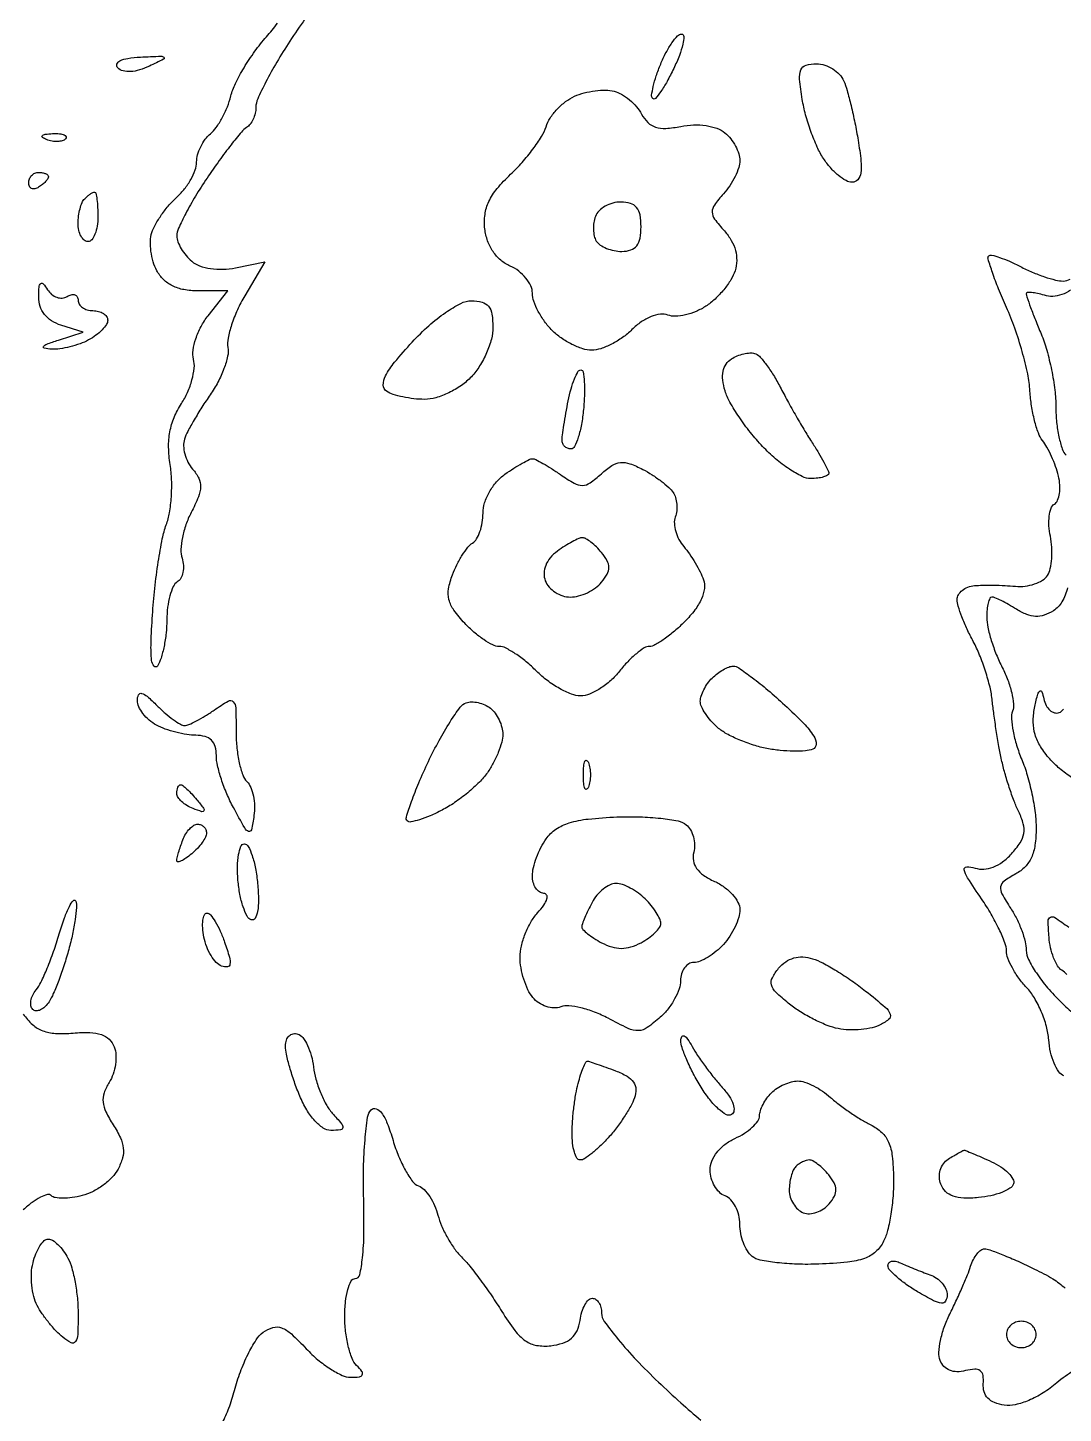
# Model space of a CAD drawing. Extents: x 0 to 102, y 0 to 135.
# Drawn here: x 82.22 to 91.09, y 95.71 to 107.58 of the extents above; entities that cross this region are included whole.
import ezdxf

# ---------------------------------------------------------------- set-up
doc = ezdxf.new("R2010")
doc.units = 0
doc.header["$MEASUREMENT"] = 0

msp = doc.modelspace()

# ---------------------------------------------------------------- linework, layer by layer
for points in [[(84.597403, 107.656907, 0.007702), (84.467264, 107.465189, 0.011842), (84.356115, 107.286826, 0.014945), (84.262265, 107.11654, 0.013046), (84.192389, 106.971043, 0.105802), (84.177, 106.899132, -0.057961), (84.171058, 106.848049, -0.0503), (84.153471, 106.797053, -0.052937), (84.127576, 106.753697, -0.093535), (84.096902, 106.725682, 0.080409), (84.052747, 106.687418, 0.008011), (83.964456, 106.578293, 0.009917), (83.863274, 106.443635, 0.007722), (83.758502, 106.293448, 0.012518), (83.659595, 106.138677, 0.015671), (83.576076, 105.990157, 0.013905), (83.51413, 105.862934, 0.10673), (83.5002, 105.798418, 0.089157), (83.5093, 105.747792, 0.043179), (83.537539, 105.688118, 0.040987), (83.578675, 105.629289, 0.046513), (83.62731, 105.580626, 0.087965), (83.695438, 105.541867, 0.048716), (83.788557, 105.518643, 0.044603), (83.894949, 105.512475, 0.041564), (84.00336, 105.524922), (84.252301, 105.57471), (84.081755, 105.285656, 0.026885), (84.018394, 105.163741, 0.027405), (83.968933, 105.036495, 0.028472), (83.938513, 104.921685, 0.092739), (83.937171, 104.843352, -0.097789), (83.935103, 104.76715, -0.033612), (83.903483, 104.660917, -0.031891), (83.851891, 104.545469, -0.031876), (83.78603, 104.437501, 0.010763), (83.715051, 104.331482, 0.010555), (83.648223, 104.221825, 0.010491), (83.593696, 104.123241, 0.038834), (83.565602, 104.058, 0.093807), (83.557295, 103.999861, 0.054827), (83.568173, 103.9301, 0.052186), (83.59522, 103.860057, 0.06038), (83.635191, 103.800797, -0.062366), (83.687797, 103.722133, -0.125373), (83.703655, 103.649664, -0.089606), (83.684825, 103.5625, -0.021776), (83.622519, 103.428429, 0.036274), (83.577956, 103.324785, 0.034085), (83.547741, 103.213625, 0.035931), (83.534841, 103.111322, 0.090478), (83.544308, 103.037102, -0.06038), (83.555857, 102.975973, -0.06589), (83.551904, 102.915702, -0.074573), (83.533764, 102.865374, -0.131349), (83.503641, 102.833427, 0.149366), (83.469583, 102.794649, 0.038867), (83.441082, 102.715698, 0.03597), (83.421277, 102.616389, 0.030043), (83.414305, 102.509057, -0.025679), (83.407979, 102.396508, -0.023385), (83.390109, 102.281583, -0.024086), (83.364358, 102.180383, -0.066725), (83.333758, 102.113765, -0.512178), (83.304558, 102.112003, -0.147636), (83.283877, 102.162141, -0.032884), (83.279177, 102.30748, -0.007949), (83.291043, 102.547911, -0.010779), (83.311051, 102.777917, -0.010847), (83.340922, 103.006365, -0.010712), (83.375514, 103.204161, -0.042216), (83.409536, 103.322951, 0.050197), (83.437544, 103.426973, 0.024613), (83.453097, 103.563434, 0.024136), (83.455413, 103.708113, 0.032166), (83.442742, 103.838917, -0.036073), (83.429535, 103.987328, -0.049917), (83.440622, 104.12043, -0.052567), (83.477008, 104.243308, -0.046811), (83.539305, 104.361097, 0.041139), (83.591827, 104.457741, 0.037601), (83.629675, 104.564596, 0.039721), (83.648647, 104.665502, 0.090803), (83.642892, 104.74243, -0.101106), (83.638747, 104.818757, -0.044499), (83.662526, 104.917542, -0.041611), (83.707455, 105.021388, -0.04378), (83.768324, 105.114494), (83.935481, 105.327), (83.678517, 105.327, -0.045085), (83.560017, 105.337707, -0.069696), (83.46257, 105.369933, -0.078469), (83.386013, 105.424032, -0.077054), (83.32929, 105.499396, -0.051333), (83.29759, 105.576773, -0.03883), (83.278566, 105.666636, -0.03976), (83.274018, 105.754815, -0.069958), (83.286173, 105.826638, -0.052398), (83.316817, 105.896754, -0.024583), (83.369951, 105.980405, -0.02404), (83.434802, 106.06343, -0.031022), (83.50236, 106.132655, 0.042622), (83.566278, 106.20126, 0.03811), (83.620332, 106.282226, 0.040145), (83.657546, 106.362893, 0.088224), (83.6694, 106.429553, -0.068616), (83.678088, 106.492561, -0.044567), (83.704239, 106.561388, -0.044189), (83.742604, 106.625318, -0.062393), (83.788, 106.673711, 0.066129), (83.837513, 106.727288, 0.029386), (83.888318, 106.809196, 0.028452), (83.93267, 106.903518, 0.0342), (83.962965, 106.996718, -0.052667), (84.00174, 107.102569, -0.021071), (84.075633, 107.238309, -0.020572), (84.168273, 107.379159, -0.024407), (84.267365, 107.503791, 0.01761), (84.362328, 107.619955, 0.021407)], [(91.098412, 98.603019, -0.152306), (91.05439, 98.637907, -0.050052), (91.014423, 98.711357, -0.044435), (90.983904, 98.806799, -0.03756), (90.968522, 98.911694, 0.049553), (90.948811, 99.026842, 0.033218), (90.904861, 99.153099, 0.033435), (90.845277, 99.270913, 0.054832), (90.778172, 99.360175, -0.032043), (90.712512, 99.43971, -0.031312), (90.656999, 99.527578, -0.032907), (90.618334, 99.610771, -0.092582), (90.6066, 99.673597, 0.092514), (90.593545, 99.743548, 0.019454), (90.543978, 99.858247, 0.019766), (90.475025, 99.988667, 0.017593), (90.393419, 100.118529, -0.006011), (90.273869, 100.299335, -0.09067), (90.245238, 100.368722, -0.476253), (90.265513, 100.393875, -0.077843), (90.336924, 100.382939, 0.094277), (90.412818, 100.373839, 0.075908), (90.493151, 100.391819, 0.066811), (90.573323, 100.436153, 0.049207), (90.648562, 100.504426, 0.037561), (90.723002, 100.600247, 0.103582), (90.754473, 100.679279, 0.110505), (90.750574, 100.761167, 0.046175), (90.711428, 100.865172, -0.022158), (90.672226, 100.955874, -0.011103), (90.630397, 101.07358, -0.011001), (90.592441, 101.197492, -0.01597), (90.564887, 101.3085, -0.008649), (90.542176, 101.424054, -0.005154), (90.518948, 101.5623, -0.005157), (90.498638, 101.700571, -0.008889), (90.484972, 101.8161, 0.034024), (90.465384, 101.931598, 0.01863), (90.42662, 102.0699, 0.018493), (90.376586, 102.208037, 0.027961), (90.322078, 102.3237, -0.01562), (90.26943, 102.428624, -0.016866), (90.224861, 102.53401, -0.0166), (90.192831, 102.626564, -0.073896), (90.184121, 102.68325, -0.134366), (90.195222, 102.724613, -0.091019), (90.227243, 102.761801, -0.079342), (90.275102, 102.789206, -0.068366), (90.33165, 102.802157, -0.017805), (90.40273, 102.80593, -0.008077), (90.495923, 102.806049, -0.007985), (90.594323, 102.803012, -0.010846), (90.682976, 102.796929, 0.052407), (90.766036, 102.798135, 0.051486), (90.84755, 102.816544, 0.056056), (90.915611, 102.848336, 0.112805), (90.957776, 102.889522, 0.089616), (90.981989, 102.947808, 0.035599), (90.994453, 103.033875, 0.033799), (90.994946, 103.130961, 0.036073), (90.982197, 103.225096, -0.036761), (90.970178, 103.314771, -0.046174), (90.972904, 103.398533, -0.053228), (90.98859, 103.465176, -0.171579), (91.016705, 103.50013, 0.158349), (91.044665, 103.533115, 0.061204), (91.06066, 103.591643, 0.05259), (91.063528, 103.664307, 0.043638), (91.051739, 103.740834, 0.025867), (91.027347, 103.822038, 0.019353), (90.992496, 103.908736, 0.019684), (90.953192, 103.988009, 0.041632), (90.915466, 104.045232, -0.07992), (90.879681, 104.109723, -0.024487), (90.84685, 104.216567, -0.023816), (90.821303, 104.341613, -0.023983), (90.807837, 104.468232, 0.037419), (90.788174, 104.615425, 0.016445), (90.741321, 104.806479, 0.016168), (90.678094, 105.006816, 0.020862), (90.606583, 105.185981, -0.008856), (90.538634, 105.345021, -0.013915), (90.486537, 105.484177, -0.007912), (90.44874, 105.600339, -0.277876), (90.455344, 105.626944, -0.264614), (90.479476, 105.633572, -0.01931), (90.548049, 105.613261, -0.02293), (90.632181, 105.580395, -0.015077), (90.725883, 105.535313, 0.019528), (90.826593, 105.487959, 0.018788), (90.931982, 105.447941, 0.019099), (91.027406, 105.419762, 0.062317), (91.09264, 105.4116, 0.14347), (91.15113, 105.428736, 0.185594)], [(91.154181, 105.332463, -0.06651), (91.079699, 105.294883, -0.071226), (91.002725, 105.279901, -0.089578), (90.930806, 105.289205, 0.020885), (90.871355, 105.305375, 0.03741), (90.821333, 105.312885, 0.048433), (90.785872, 105.312085, 0.379673), (90.7758, 105.300733, 0.085834), (90.780228, 105.275127, 0.00335), (90.813077, 105.184913, 0.00587), (90.854081, 105.078447, 0.004102), (90.9027, 104.959349, -0.030485), (90.951345, 104.819535, -0.018618), (90.992323, 104.649618, -0.018636), (91.020462, 104.477602, -0.03123), (91.0296, 104.331437, 0.024978), (91.036129, 104.200818, 0.027961), (91.055672, 104.076401, 0.028895), (91.084053, 103.973647, 0.115038), (91.118356, 103.918484, -0.155028)], [(91.130139, 102.783565, -0.065826), (91.081119, 102.66261, -0.123987), (91.008742, 102.586949, -0.057155), (90.929724, 102.549102, -0.093128), (90.856395, 102.538262, -0.086487), (90.780345, 102.55459, -0.04358), (90.69264, 102.599267, 0.010688), (90.624997, 102.639527, 0.013685), (90.560984, 102.673517, 0.011574), (90.506508, 102.699005, 0.103989), (90.480848, 102.7044, 0.295576), (90.464029, 102.693506, 0.043957), (90.450163, 102.653463, 0.037747), (90.440545, 102.597452, 0.023652), (90.4374, 102.530999, 0.053957), (90.446532, 102.446624, 0.020997), (90.476475, 102.332972, 0.020496), (90.519499, 102.21157, 0.023925), (90.570421, 102.100363, -0.029504), (90.618017, 101.993281, -0.032086), (90.651157, 101.884266, -0.033914), (90.666967, 101.788235, -0.115958), (90.658472, 101.725937, 0.110877), (90.649043, 101.661618, 0.028169), (90.662975, 101.556381, 0.027317), (90.693008, 101.435, 0.024655), (90.736951, 101.31329, -0.028955), (90.78426, 101.178643, -0.018545), (90.824137, 101.017721, -0.018635), (90.851549, 100.856638, -0.032835), (90.8604, 100.721994, -0.034171), (90.850645, 100.579429, -0.071515), (90.820048, 100.472789, -0.08757), (90.765868, 100.393065, -0.077104), (90.68544, 100.332517, 0.031073), (90.586182, 100.27118, 0.206161), (90.556498, 100.222602, 0.163764), (90.567905, 100.160877, 0.018163), (90.64314, 100.036417, -0.030619), (90.693922, 99.947483, -0.025698), (90.736831, 99.847725, -0.02648), (90.766553, 99.752277, -0.062314), (90.7758, 99.678372, 0.118977), (90.794753, 99.599851, 0.029), (90.862779, 99.48419, 0.028093), (90.958562, 99.357094, 0.024762), (91.0719, 99.2358, 0.010558), (91.185569, 99.13019, 0.020767)], [(91.166136, 101.157003, -0.026343), (91.061692, 101.23582, -0.036645), (90.977804, 101.317553, -0.04179), (90.898628, 101.423536, -0.066388), (90.851954, 101.526528, -0.070279), (90.835461, 101.633766, -0.053479), (90.846702, 101.752246, -0.009491), (90.871398, 101.862463, -0.136919), (90.890834, 101.897083, -0.545365), (90.908987, 101.893186, -0.037864), (90.926752, 101.832568, 0.065603), (90.94652, 101.77676, 0.091858), (90.978652, 101.734896, 0.114632), (91.017746, 101.713301, 0.154902), (91.057855, 101.714542, 0.174746), (91.09392, 101.743964, 0.065249)], [(91.123068, 99.471791, 0.062513), (91.080818, 99.507397, -0.116111), (91.044002, 99.545808, -0.040588), (91.010366, 99.615106, -0.037679), (90.984463, 99.700219, -0.035865), (90.971088, 99.789674, -0.011376), (90.963477, 99.930583, -0.289496), (90.982146, 99.962273, -0.272224), (91.019846, 99.960132, -0.010356), (91.139855, 99.876432, 0.007589)], [(82.184238, 99.132183, 0.056863), (82.263938, 99.042154, 0.09258), (82.350799, 98.989144, 0.079581), (82.460378, 98.96642, 0.032911), (82.612198, 98.969479, -0.027025), (82.755663, 98.974058, -0.076256), (82.854169, 98.956707, -0.111857), (82.920542, 98.916072, -0.108485), (82.963814, 98.850389, -0.080274), (82.977825, 98.783409, -0.047344), (82.973843, 98.70157, -0.045909), (82.953915, 98.618337, -0.05794), (82.920033, 98.54683, 0.056603), (82.877378, 98.457426, 0.107379), (82.86802, 98.378582, 0.089957), (82.891976, 98.293752, 0.031354), (82.954994, 98.183009, -0.034295), (83.01652, 98.073396, -0.08385), (83.041621, 97.984637, -0.095658), (83.034619, 97.8999, -0.05461), (82.996171, 97.804272, -0.068333), (82.945002, 97.733776, -0.041929), (82.867883, 97.66577, -0.041307), (82.778491, 97.610184, -0.05702), (82.690118, 97.576939, -0.027261), (82.60467, 97.560382, -0.034024), (82.524051, 97.554821, -0.036274), (82.458105, 97.559555, -0.16169), (82.423886, 97.576714, 0.266761), (82.390984, 97.585608, 0.053047), (82.331772, 97.563093, 0.043298), (82.260034, 97.518526, 0.027945), (82.18506, 97.455593, -0.042353)], [(83.889211, 95.629461, 0.033041), (83.945882, 95.757148, 0.022582), (83.993781, 95.908503, -0.02415), (84.044584, 96.0673, -0.025384), (84.109746, 96.217767, -0.026109), (84.178937, 96.340988, -0.09417), (84.240162, 96.406493, -0.086574), (84.323369, 96.447579, -0.164412), (84.397175, 96.444627, -0.095451), (84.481093, 96.392458, -0.018229), (84.608977, 96.26519, 0.030207), (84.707491, 96.171737, 0.031967), (84.81478, 96.092731, 0.033765), (84.91532, 96.037372, 0.109386), (84.989262, 96.021, 0.02607), (85.063674, 96.024883, 0.256327), (85.088586, 96.04215, 0.288631), (85.085756, 96.070603, 0.031076), (85.03992, 96.12252, -0.106108), (85.000774, 96.183062, -0.031761), (84.968221, 96.288653, -0.030274), (84.945879, 96.415005, -0.02863), (84.9384, 96.54552, -0.026464), (84.944925, 96.668706, -0.04179), (84.96483, 96.772565, -0.050959), (84.993654, 96.845849, -0.280595), (85.028375, 96.867, 0.35424), (85.067225, 96.898474, 0.025938), (85.090286, 97.044018, 0.0236), (85.102615, 97.256019, 0.009331), (85.100347, 97.548091, -0.011621), (85.099496, 97.815038, -0.01621), (85.11202, 98.053501, -0.012588), (85.133509, 98.247957, -0.163987), (85.165367, 98.312207, -0.295873), (85.208089, 98.321316, -0.148007), (85.253617, 98.286044, -0.062667), (85.301875, 98.196133, -0.019086), (85.351931, 98.049643, 0.02481), (85.399979, 97.91412, 0.030017), (85.4587, 97.792661, 0.031091), (85.519156, 97.69886, 0.1434), (85.570001, 97.660106, -0.109599), (85.617653, 97.628562, -0.04568), (85.666188, 97.568105, -0.042302), (85.708217, 97.491278, -0.042558), (85.736617, 97.408627, 0.041157), (85.76737, 97.318305, 0.025776), (85.817167, 97.218294, 0.025808), (85.876821, 97.124221, 0.042192), (85.937688, 97.052112, -0.027405), (86.008359, 96.973238, -0.009736), (86.100792, 96.853234, -0.009628), (86.197357, 96.717284, -0.011194), (86.283725, 96.58429, 0.02275), (86.394754, 96.421672, 0.079414), (86.485889, 96.333701, 0.111133), (86.582113, 96.294385, 0.070591), (86.703639, 96.291275, 0.051546), (86.806735, 96.314152, 0.098266), (86.880235, 96.35597, 0.107958), (86.927868, 96.419608, 0.071717), (86.953534, 96.50745, -0.038382), (86.969662, 96.580321, -0.053191), (86.99575, 96.641885, -0.065793), (87.027156, 96.684199, -0.202946), (87.059284, 96.6978, -0.158561), (87.089307, 96.688033, -0.097036), (87.114877, 96.660493, -0.078862), (87.132142, 96.619366, -0.060087), (87.138, 96.570799, 0.159389), (87.161703, 96.498332, 0.014228), (87.280895, 96.344975, 0.017419), (87.438125, 96.16714, 0.012707), (87.62445, 95.980378, 0.006749), (87.816098, 95.802675, 0.009988), (87.989269, 95.652564, 0.005609)], [(91.186096, 96.079266, 0.038029), (91.037774, 95.972595, -0.034616), (90.920198, 95.886815, -0.0404), (90.797642, 95.822957, -0.044951), (90.682269, 95.786033, -0.090521), (90.587133, 95.782286, -0.057846), (90.504621, 95.80395, -0.106472), (90.446983, 95.842082, -0.122572), (90.415159, 95.896364, -0.09273), (90.408141, 95.965337, 0.059755), (90.405562, 96.037285, 0.198347), (90.381432, 96.076925, 0.177314), (90.334092, 96.090609, 0.04658), (90.254916, 96.077613, -0.065508), (90.182609, 96.068531, -0.09516), (90.119699, 96.080998, -0.106058), (90.070668, 96.114305, -0.099416), (90.038235, 96.165513, -0.107729), (90.027762, 96.233985, -0.035194), (90.041408, 96.335821, -0.033189), (90.073031, 96.450114, -0.031899), (90.119833, 96.560796, 0.006927), (90.173882, 96.672691, 0.00613), (90.227115, 96.790668, 0.006166), (90.27245, 96.898113, 0.018629), (90.299668, 96.97275, -0.040896), (90.323233, 97.029405, -0.050514), (90.354405, 97.07731, -0.05894), (90.388071, 97.110299, -0.165871), (90.418854, 97.1208, -0.088654), (90.463459, 97.112829, -0.007284), (90.574189, 97.070102, -0.00958), (90.705417, 97.014312, -0.007232), (90.84744, 96.94821, -0.023138), (91.00317, 96.863872, -0.053303), (91.109136, 96.783464, -0.078472)]]:
    msp.add_lwpolyline(points, format="xyb")
for points in [[(87.823695, 107.5266, -0.423286), (87.842567, 107.507136, -0.04873), (87.8339, 107.439933, -0.035802), (87.804751, 107.344765, -0.019048), (87.755969, 107.231562, -0.014803), (87.699246, 107.121149, -0.02642), (87.645287, 107.034509, -0.027108), (87.599349, 106.975809, -0.434023), (87.57675, 106.97505, -0.234569), (87.56719, 107.003462, -0.02236), (87.580753, 107.077609, -0.024821), (87.60657, 107.169013, -0.01695), (87.644476, 107.270087, -0.022688), (87.690496, 107.368331, -0.031611), (87.74095, 107.451249, -0.03258), (87.78902, 107.511308, -0.21071)], [(83.187463, 107.329556, -0.002631), (83.363983, 107.33806, -0.210557), (83.389187, 107.328221, -0.510416), (83.386499, 107.311601, -0.005427), (83.26479, 107.251946, -0.038831), (83.180465, 107.219505, -0.059126), (83.103238, 107.206128, -0.073603), (83.039288, 107.212128, -0.137544), (82.994353, 107.23749, -0.284067), (82.986843, 107.269561, -0.203331), (83.011909, 107.297869, -0.074545), (83.080488, 107.318787, -0.023465)], [(88.979079, 107.2728, -0.078279), (89.049222, 107.261751, -0.063026), (89.118424, 107.22931, -0.064043), (89.176268, 107.181359, -0.087737), (89.21301, 107.12475, -0.032155), (89.241091, 107.044443, -0.008806), (89.274874, 106.914572, -0.008864), (89.30804, 106.765663, -0.009134), (89.335549, 106.61715, -0.013977), (89.359974, 106.439889, -0.063038), (89.358208, 106.335584, -0.145618), (89.332372, 106.279552, -0.215639), (89.283838, 106.2576, -0.131016), (89.23183, 106.271466, -0.042836), (89.166079, 106.3171, -0.039269), (89.0986, 106.382641, -0.035372), (89.039584, 106.460152, -0.039344), (88.985131, 106.559497, -0.019525), (88.931311, 106.692812, -0.019248), (88.886004, 106.83614, -0.026705), (88.857364, 106.967752, -0.015381), (88.834768, 107.140429, -0.120327), (88.846005, 107.220083, -0.229568), (88.889503, 107.259787, -0.072254)], [(87.245215, 107.037599, -0.068307), (87.309505, 107.011008, -0.041339), (87.377078, 106.963658, -0.040666), (87.43758, 106.904386, -0.055803), (87.480745, 106.841681, 0.074959), (87.534666, 106.769416, 0.119224), (87.600404, 106.729761, 0.092999), (87.689073, 106.719069, 0.032995), (87.816256, 106.735881, -0.04063), (87.926364, 106.748731, -0.044865), (88.033431, 106.742868, -0.049296), (88.126766, 106.719742, -0.088058), (88.19529, 106.680774, -0.053482), (88.24393, 106.630734, -0.04283), (88.285061, 106.567781, -0.044305), (88.313181, 106.502112, -0.079171), (88.3224, 106.444253, -0.079785), (88.312573, 106.383062, -0.0343), (88.281271, 106.306266, -0.032833), (88.235971, 106.227378, -0.037184), (88.182388, 106.158511, 0.026767), (88.104421, 106.062498, 0.164589), (88.085721, 106.00253, 0.155841), (88.106756, 105.941752, 0.023301), (88.190013, 105.840663, -0.052229), (88.249367, 105.759463, -0.066345), (88.285009, 105.673815, -0.070722), (88.295604, 105.586416, -0.071814), (88.281309, 105.500009, -0.061858), (88.245839, 105.42285, -0.033181), (88.184776, 105.337459, -0.032469), (88.109889, 105.257402, -0.043477), (88.031804, 105.195927, -0.044923), (87.948115, 105.151261, -0.042931), (87.856526, 105.121451, -0.046043), (87.770875, 105.109658, -0.103167), (87.706362, 105.120122, 0.125756), (87.641742, 105.127665, 0.06295), (87.561709, 105.106398, 0.054695), (87.477042, 105.060722, 0.045376), (87.398341, 104.995141, -0.042367), (87.31861, 104.927887, -0.036222), (87.224521, 104.871024, -0.037818), (87.130827, 104.831895, -0.080172), (87.0534, 104.8194, -0.077955), (86.97641, 104.831477, -0.038133), (86.8842, 104.869103, -0.036641), (86.792226, 104.923847, -0.043841), (86.715, 104.9886, -0.039095), (86.650251, 105.064351, -0.035155), (86.595502, 105.151907, -0.036926), (86.557708, 105.237754, -0.085432), (86.5458, 105.306939, 0.109607), (86.53177, 105.37017, 0.062341), (86.489885, 105.4368, 0.0577), (86.42824, 105.49655, 0.060344), (86.35545, 105.539589, -0.073137), (86.274446, 105.590313, -0.066888), (86.208622, 105.663607, -0.063934), (86.162167, 105.754951, -0.057174), (86.138056, 105.858601, -0.063526), (86.139602, 105.981888, -0.075691), (86.172883, 106.093202, -0.063642), (86.243495, 106.203677, -0.03091), (86.358831, 106.325602, 0.023538), (86.457811, 106.427195, 0.021311), (86.550315, 106.54096, 0.021863), (86.624312, 106.649972, 0.061402), (86.662687, 106.733653, -0.068767), (86.697812, 106.80737, -0.04254), (86.757274, 106.88289, -0.04193), (86.830193, 106.9488, -0.057927), (86.905997, 106.993769, -0.041125), (86.988844, 107.022842, -0.031709), (87.082893, 107.041114, -0.032539), (87.173549, 107.046873, -0.063627)], [(82.43565, 106.673921, -0.028489), (82.494547, 106.672991, -0.077125), (82.535154, 106.663624, -0.208169), (82.550597, 106.648003, -0.296942), (82.546688, 106.629488, -0.126455), (82.519029, 106.613139, -0.060344), (82.477972, 106.606442, -0.05415), (82.430803, 106.609608, -0.051402), (82.384537, 106.622809, -0.054073), (82.349287, 106.641552, -0.470617), (82.347828, 106.65697, -0.168741), (82.372511, 106.668926, -0.018894)], [(82.3158, 106.3422, -0.042167), (82.348189, 106.339464, -0.061769), (82.375549, 106.331241, -0.081139), (82.394101, 106.319159, -0.210953), (82.4004, 106.304893, -0.151918), (82.394855, 106.287065, -0.038439), (82.375549, 106.263186, -0.035638), (82.348183, 106.238057, -0.029505), (82.3158, 106.2153, -0.082592), (82.283474, 106.202059, -0.161196), (82.256051, 106.204691, -0.182303), (82.237823, 106.222579, -0.108972), (82.2312, 106.252607, -0.093332), (82.23764, 106.286807, -0.09642), (82.256051, 106.315882, -0.099167), (82.28352, 106.335342, -0.105053)], [(82.7952, 106.173, -0.357965), (82.806339, 106.163853, -0.01581), (82.815116, 106.110872, -0.020621), (82.821369, 106.042586, -0.012521), (82.8234, 105.9615, -0.038131), (82.817214, 105.880508, -0.057076), (82.798549, 105.812128, -0.074992), (82.771196, 105.765468, -0.226478), (82.7388, 105.75, -0.177615), (82.706514, 105.761843, -0.092341), (82.679051, 105.795561, -0.072432), (82.660458, 105.845759, -0.05258), (82.6542, 105.9051, -0.03271), (82.658359, 105.968614, -0.032464), (82.670767, 106.031207, -0.034257), (82.688894, 106.084286, -0.097261), (82.7106, 106.1166, -0.022886), (82.734262, 106.138189, -0.026473), (82.758716, 106.156432, -0.026952), (82.780743, 106.169461, -0.120635)], [(87.304545, 106.0884, 0.065932), (87.235321, 106.079232, 0.062048), (87.169324, 106.052313, 0.066492), (87.116345, 106.012537, 0.107307), (87.085548, 105.965551, 0.055537), (87.071562, 105.911994, 0.045189), (87.068349, 105.852748, 0.046885), (87.075635, 105.796948, 0.082695), (87.093196, 105.754051, 0.107605), (87.12602, 105.720062, 0.050997), (87.180127, 105.691441, 0.047231), (87.245317, 105.67197, 0.049004), (87.312193, 105.6654, 0.081061), (87.38808, 105.677784, 0.147833), (87.438829, 105.713791, 0.120661), (87.467476, 105.777936, 0.044995), (87.4764, 105.8769, 0.044891), (87.467348, 105.977521, 0.126393), (87.438064, 106.041221, 0.150197), (87.385397, 106.076506, 0.073159)], [(82.392237, 105.337311, 0.078477), (82.427542, 105.297159, 0.089711), (82.47202, 105.272047, 0.099558), (82.518588, 105.265647, 0.123544), (82.560141, 105.278854, -0.072223), (82.596128, 105.294469, -0.148061), (82.62657, 105.293592, -0.188844), (82.64667, 105.276796, -0.126017), (82.6542, 105.247393, 0.140337), (82.663982, 105.213228, 0.099915), (82.691477, 105.184118, 0.085131), (82.732597, 105.164513, 0.06887), (82.7811, 105.1578, -0.062464), (82.829622, 105.151715, -0.080688), (82.870723, 105.133823, -0.098059), (82.89823, 105.107306, -0.153239), (82.908, 105.076177, -0.146758), (82.896777, 105.038764, -0.046488), (82.859931, 104.992804, -0.041844), (82.806985, 104.94651, -0.035873), (82.744362, 104.906977, -0.036111), (82.670476, 104.874051, -0.025641), (82.583669, 104.847603, -0.026018), (82.497733, 104.830857, -0.048857), (82.427112, 104.827833, -0.02959), (82.364037, 104.835055, -0.559968), (82.358044, 104.850206, -0.145437), (82.385802, 104.870775, -0.00877), (82.485, 104.904901), (82.6965, 104.973536), (82.50615, 105.033235, -0.066094), (82.426387, 105.070388, -0.08421), (82.366329, 105.12478, -0.088184), (82.329454, 105.193757, -0.080724), (82.317095, 105.273417, -0.014537), (82.320285, 105.361366, -0.202917), (82.334219, 105.38909, -0.41549), (82.35559, 105.387315, -0.033942)], [(86.025205, 105.2424, -0.065441), (86.114431, 105.230672, -0.15971), (86.169289, 105.194876, -0.131308), (86.198712, 105.128059, -0.038437), (86.2074, 105.015203, -0.065407), (86.1941, 104.913967, -0.037252), (86.153366, 104.797227, -0.036523), (86.093872, 104.68384, -0.049532), (86.023453, 104.592203, -0.051572), (85.937002, 104.51736, -0.039949), (85.829531, 104.454298, -0.041074), (85.718427, 104.411372, -0.073263), (85.621603, 104.397695, -0.027068), (85.530329, 104.403185, -0.023923), (85.436286, 104.418557, -0.024653), (85.352843, 104.440679, -0.064373), (85.296727, 104.466894, -0.259594), (85.267865, 104.520076, -0.117906), (85.287739, 104.599405, -0.053213), (85.36512, 104.715847, -0.013158), (85.516382, 104.888599, -0.023654), (85.658685, 105.028816, -0.030792), (85.80213, 105.142263, -0.033749), (85.931507, 105.219836, -0.118714)], [(88.4493, 104.791837, -0.135867), (88.490167, 104.766478, -0.024119), (88.548538, 104.69677, -0.024533), (88.61066, 104.605933, -0.01994), (88.668331, 104.503048, 0.007646), (88.730018, 104.386362, 0.004997), (88.80455, 104.253618, 0.005026), (88.879808, 104.125657, 0.009584), (88.943281, 104.024613, -0.008961), (88.997102, 103.939169, -0.012071), (89.042522, 103.859851, -0.009207), (89.077324, 103.792594, -0.115278), (89.0838, 103.764877, -0.272278), (89.073539, 103.747431, -0.054815), (89.038972, 103.7329, -0.044058), (88.989667, 103.722887, -0.028083), (88.931196, 103.7196, -0.116345), (88.855258, 103.737512, -0.030839), (88.746732, 103.800367, -0.02956), (88.628681, 103.889314, -0.026626), (88.517528, 103.99455, -0.0218), (88.413135, 104.114563, -0.019447), (88.315326, 104.247751, -0.01989), (88.236841, 104.374407, -0.055468), (88.195779, 104.470412, -0.043344), (88.176482, 104.562438, -0.079005), (88.179362, 104.638972, -0.098226), (88.204274, 104.699386, -0.105279), (88.249897, 104.743987, -0.043361), (88.300074, 104.769958, -0.038879), (88.355828, 104.788016, -0.041007), (88.408674, 104.796195, -0.089455)], [(86.960461, 104.6502, -0.367807), (86.980452, 104.633193, -0.023407), (86.989903, 104.550795, -0.02544), (86.991708, 104.441547, -0.015184), (86.9833, 104.3118, -0.020864), (86.965448, 104.18212, -0.032604), (86.938267, 104.072805, -0.034486), (86.906643, 103.993129, -0.288641), (86.875314, 103.9734, -0.096757), (86.846416, 103.979045, -0.097379), (86.821841, 103.995145, -0.098463), (86.805386, 104.019177, -0.101368), (86.7996, 104.047425, -0.03366), (86.802535, 104.090975, -0.005102), (86.815132, 104.177365, -0.005698), (86.832231, 104.279178, -0.004902), (86.852475, 104.385825, -0.018814), (86.876732, 104.487131, -0.028791), (86.906007, 104.57254, -0.028064), (86.936052, 104.635721, -0.274282)], [(86.5458, 103.8888, -0.11749), (86.573738, 103.882143, -0.011332), (86.635713, 103.849048, -0.013913), (86.708533, 103.805302, -0.010556), (86.785955, 103.753475, 0.023089), (86.903408, 103.679043, 0.135298), (86.973543, 103.661157, 0.149816), (87.039246, 103.682688, 0.030377), (87.136142, 103.760218, -0.039978), (87.226938, 103.830055, -0.117726), (87.300683, 103.856255, -0.113089), (87.380094, 103.846822, -0.03539), (87.490512, 103.798278, -0.021096), (87.570667, 103.751621, -0.019854), (87.648295, 103.697479, -0.020273), (87.713175, 103.64401, -0.062391), (87.750461, 103.601185, -0.076824), (87.771226, 103.556894, -0.048728), (87.781882, 103.500786, -0.047788), (87.781576, 103.442137, -0.063121), (87.769572, 103.390115, 0.103135), (87.761396, 103.33502, 0.05518), (87.772983, 103.266893, 0.05154), (87.801028, 103.197023, 0.055687), (87.842201, 103.136315, -0.025673), (87.890465, 103.073596, -0.017041), (87.939509, 102.997159, -0.017172), (87.982157, 102.91947, -0.031775), (88.010456, 102.85331, -0.117976), (88.018579, 102.776806, -0.072636), (87.993945, 102.689199, -0.057601), (87.937448, 102.593694, -0.034045), (87.850269, 102.49376, -0.019438), (87.762386, 102.412457, -0.023739), (87.673932, 102.343781, -0.023239), (87.595662, 102.294026, -0.130681), (87.54818, 102.2814, 0.143348), (87.50304, 102.268187, 0.03021), (87.435939, 102.219272, 0.029343), (87.362361, 102.150867, 0.024162), (87.292085, 102.0699, -0.043772), (87.216091, 101.988978, -0.040977), (87.125561, 101.920528, -0.04366), (87.034687, 101.873423, -0.098052), (86.958814, 101.8584, -0.092188), (86.879983, 101.873059, -0.035504), (86.778809, 101.920528, -0.033658), (86.673658, 101.988964, -0.035301), (86.580409, 102.0699, 0.02342), (86.491489, 102.150859, 0.026865), (86.399222, 102.219272, 0.02747), (86.315876, 102.268036, 0.119172), (86.260602, 102.2814, -0.117973), (86.206639, 102.294312, -0.030787), (86.129265, 102.339779, -0.029531), (86.045021, 102.404071, -0.026429), (85.965589, 102.480138, -0.031979), (85.872971, 102.592299, -0.095126), (85.831002, 102.682232, -0.106651), (85.827798, 102.775187, -0.046352), (85.861024, 102.89492, -0.024968), (85.899074, 102.981695, -0.025337), (85.945419, 103.063808, -0.02614), (85.992901, 103.130774, -0.087267), (86.032982, 103.166475, 0.123567), (86.067482, 103.20196, 0.04741), (86.096416, 103.264932, 0.043254), (86.116159, 103.342415, 0.040784), (86.1228, 103.423696, -0.077727), (86.136492, 103.51124, -0.050845), (86.177474, 103.605047, -0.049606), (86.238198, 103.691448, -0.062088), (86.310824, 103.757103, -0.010842), (86.386262, 103.807539, -0.014201), (86.457408, 103.850114, -0.01172), (86.518004, 103.882233, -0.116516)], [(86.974611, 103.212, 0.10463), (86.942839, 103.205278, 0.018295), (86.887533, 103.178317, 0.019152), (86.82402, 103.141233, 0.016152), (86.759724, 103.097334, 0.059389), (86.698865, 103.040637, 0.07896), (86.65975, 102.976051, 0.088566), (86.645363, 102.908649, 0.100341), (86.656299, 102.843534, 0.091103), (86.688773, 102.790342, 0.066695), (86.741446, 102.745271, 0.065266), (86.805458, 102.714802, 0.078638), (86.871186, 102.7044, 0.066622), (86.94074, 102.713709, 0.044492), (87.01618, 102.741677, 0.044351), (87.08582, 102.782723, 0.064298), (87.138, 102.8313, 0.045289), (87.186144, 102.90134, 0.128626), (87.201018, 102.9582, 0.128626), (87.186144, 103.01506, 0.045289), (87.138, 103.0851, 0.024916), (87.093418, 103.133677, 0.029528), (87.046561, 103.174723, 0.030568), (87.003747, 103.203966, 0.135347)], [(88.266409, 102.1122, -0.152378), (88.313747, 102.097431, -0.010545), (88.428432, 102.014522, -0.014233), (88.562553, 101.907058, -0.010187), (88.706521, 101.779679, -0.012459), (88.870277, 101.621008, -0.052247), (88.955483, 101.513869, -0.137139), (88.976602, 101.444336, -0.316661), (88.947707, 101.401279, -0.073574), (88.883555, 101.386965, -0.021805), (88.782775, 101.384038, -0.021369), (88.667806, 101.390633, -0.021538), (88.554125, 101.407013, -0.030353), (88.438357, 101.436186, -0.023902), (88.317105, 101.481181, -0.024471), (88.208171, 101.53408, -0.05341), (88.13205, 101.587024, -0.033843), (88.075395, 101.643306, -0.034916), (88.02749, 101.706162, -0.037216), (87.994122, 101.766233, -0.108583), (87.984, 101.812292, -0.0807), (87.991211, 101.85668, -0.037738), (88.013821, 101.910527, -0.03612), (88.04667, 101.964686, -0.042025), (88.08552, 102.01068, -0.034996), (88.130225, 102.049529, -0.033525), (88.180533, 102.082378, -0.035369), (88.228864, 102.105174, -0.092766)], [(83.331, 101.7738, 0.017921), (83.400603, 101.709015, 0.022417), (83.469819, 101.654303, 0.021399), (83.53062, 101.614356, 0.135441), (83.565976, 101.6046, 0.103059), (83.602414, 101.612191, 0.016968), (83.667662, 101.643286, 0.018033), (83.742966, 101.685876, 0.01506), (83.819776, 101.736297, -0.019926), (83.939868, 101.81347, -0.346399), (83.982999, 101.807585, -0.187158), (84.004782, 101.755809, -0.007049), (84.0078, 101.541717, 0.025632), (84.014553, 101.410081, 0.028401), (84.034755, 101.284329, 0.029456), (84.064114, 101.180265, 0.113364), (84.099563, 101.123677, -0.099052), (84.132564, 101.074168, -0.04612), (84.155342, 101.000088, -0.043227), (84.16556, 100.915156, -0.046464), (84.160592, 100.831807, -0.015379), (84.138072, 100.710224, -0.46404), (84.113837, 100.697361, -0.171411), (84.081017, 100.726175, -0.004322), (83.98423, 100.902449, -0.023403), (83.928484, 101.018833, -0.020767), (83.881379, 101.144602, -0.021289), (83.848513, 101.261412, -0.057989), (83.8386, 101.346599, 0.068835), (83.827908, 101.423897, 0.129313), (83.796134, 101.477865, 0.128555), (83.741767, 101.509412, 0.067622), (83.663838, 101.52, -0.039954), (83.585054, 101.526306, -0.023381), (83.492344, 101.545726, -0.023279), (83.400814, 101.574018, -0.03628), (83.325438, 101.607577, -0.053689), (83.262849, 101.650274, -0.051633), (83.209869, 101.70583, -0.055878), (83.173706, 101.765231, -0.109236), (83.1618, 101.819077, -0.105416), (83.172021, 101.867016, -0.368475), (83.198405, 101.879586, -0.116701), (83.245861, 101.85404, -0.014808)], [(86.18625, 101.752082, -0.069194), (86.226734, 101.7098, -0.045977), (86.260936, 101.65191, -0.0457), (86.284218, 101.588209, -0.064857), (86.292, 101.528465, -0.068082), (86.282848, 101.461565, -0.027567), (86.253215, 101.374204, -0.026653), (86.210503, 101.282394, -0.03058), (86.159964, 101.199941, -0.044606), (86.091068, 101.118171, -0.022694), (85.99136, 101.02784, -0.022351), (85.879288, 100.943344, -0.031029), (85.771403, 100.878779, -0.017764), (85.670164, 100.830904, -0.026495), (85.57829, 100.797032, -0.024614), (85.503728, 100.777911, -0.251937), (85.474227, 100.786773, -0.279148), (85.466084, 100.819912, -0.009452), (85.510451, 100.952736, -0.015348), (85.572838, 101.112644, -0.009802), (85.654624, 101.294672, -0.013768), (85.746758, 101.476316, -0.018381), (85.840821, 101.635501, -0.015776), (85.926615, 101.760366, -0.148988), (85.978084, 101.798802, -0.088797), (86.025049, 101.806792, -0.053089), (86.081479, 101.800291, -0.050987), (86.138203, 101.781325, -0.061174)], [(87.024829, 101.28735, -0.057986), (87.038055, 101.239127, -0.037979), (87.042431, 101.1816, -0.037979), (87.038055, 101.124073, -0.057986), (87.024829, 101.07585, -0.174857), (87.008985, 101.058136, -0.447206), (86.994693, 101.063292, -0.078554), (86.984797, 101.106184, -0.017491), (86.982158, 101.1816, -0.017491), (86.984797, 101.257016, -0.078554), (86.994693, 101.299908, -0.447206), (87.008985, 101.305064, -0.174857)], [(83.532141, 101.097, -0.172995), (83.549952, 101.090647, -0.015689), (83.586109, 101.059154, -0.018888), (83.627723, 101.017513, -0.013646), (83.671007, 100.968163, -0.008807), (83.729238, 100.895431, -0.27071), (83.732105, 100.873284, -0.389672), (83.715229, 100.865592, -0.012731), (83.639066, 100.892615, -0.0442), (83.585937, 100.918591, -0.05126), (83.540992, 100.952442, -0.058677), (83.510136, 100.98866, -0.148172), (83.5002, 101.021451, -0.040372), (83.502539, 101.050378, -0.05972), (83.509583, 101.074808, -0.078541), (83.51992, 101.091415, -0.217663)], [(87.270225, 100.820611, -0.01702), (87.464842, 100.821837, -0.021043), (87.645697, 100.80919, -0.019941), (87.794045, 100.7865, -0.125928), (87.862582, 100.75405, -0.0914), (87.899432, 100.709923, -0.061571), (87.924479, 100.649077, -0.059597), (87.934571, 100.581602, -0.071417), (87.927323, 100.51784, 0.107277), (87.924295, 100.445864, 0.112723), (87.951622, 100.380537, 0.087875), (88.011673, 100.321744, 0.043022), (88.105257, 100.268965, -0.050408), (88.188314, 100.220494, -0.052743), (88.258614, 100.157025, -0.058572), (88.306656, 100.088872, -0.124895), (88.3224, 100.026825, -0.074871), (88.312471, 99.960888, -0.035118), (88.281271, 99.880242, -0.033798), (88.235974, 99.798671, -0.040293), (88.182388, 99.728911, -0.036379), (88.120412, 99.66971, -0.035602), (88.050079, 99.619646, -0.037821), (87.982047, 99.584932, -0.099381), (87.928588, 99.5742, 0.136068), (87.885196, 99.562169, 0.100315), (87.848225, 99.528349, 0.086594), (87.82334, 99.477762, 0.071223), (87.8148, 99.418112, -0.086247), (87.802449, 99.347041, -0.040473), (87.763851, 99.261766, -0.038519), (87.707725, 99.176647, -0.043851), (87.641356, 99.105059, -0.030693), (87.529769, 99.015889, -0.149212), (87.453694, 98.990966, -0.114361), (87.366056, 99.009405, -0.014723), (87.19338, 99.09594, 0.030991), (87.078684, 99.148825, 0.03338), (86.961107, 99.185626, 0.035471), (86.856961, 99.203042, 0.11581), (86.788178, 99.193643, -0.103538), (86.730098, 99.184266, -0.069986), (86.663953, 99.196714, -0.066214), (86.600117, 99.228182, -0.072085), (86.548779, 99.27451, -0.063325), (86.507081, 99.340106, -0.033639), (86.471989, 99.429912, -0.032861), (86.448029, 99.528007, -0.043493), (86.44005, 99.619564, -0.058018), (86.451006, 99.713668, -0.036288), (86.484285, 99.819611, -0.036088), (86.532968, 99.920639, -0.053645), (86.590637, 100.000003, 0.028368), (86.643798, 100.065899, 0.078774), (86.670401, 100.118938, 0.197631), (86.667698, 100.151605, 0.28161), (86.643512, 100.1664, -0.151797), (86.606248, 100.17798, -0.098311), (86.574503, 100.210573, -0.081184), (86.553089, 100.259281, -0.063133), (86.5458, 100.316776, -0.059951), (86.55417, 100.38633, -0.029158), (86.580465, 100.471998, -0.028421), (86.61863, 100.559107, -0.036455), (86.663809, 100.634026, -0.09067), (86.747295, 100.7157, -0.073906), (86.860279, 100.769726, -0.048928), (87.02329, 100.802891, -0.015651)], [(83.678451, 100.7586, -0.097268), (83.707286, 100.752937, -0.097511), (83.731808, 100.736792, -0.09835), (83.748228, 100.71269, -0.100837), (83.754, 100.684359, -0.117955), (83.745461, 100.648667, -0.036411), (83.716723, 100.600989, -0.034151), (83.675665, 100.550578, -0.031583), (83.6271, 100.5048, -0.020169), (83.578359, 100.467562, -0.043307), (83.537477, 100.443855, -0.082328), (83.510285, 100.436193, -0.446923), (83.5002, 100.445222, -0.058751), (83.503226, 100.470885, -0.010955), (83.515284, 100.516835, -0.011599), (83.531892, 100.570194, -0.010366), (83.551551, 100.624781, -0.045844), (83.57679, 100.675976, -0.052351), (83.610011, 100.719291, -0.059761), (83.645791, 100.748975, -0.144282)], [(84.078407, 100.5894, -0.281623), (84.111726, 100.569017, -0.037694), (84.144988, 100.489769, -0.034524), (84.173319, 100.380197, -0.022234), (84.191573, 100.25023, -0.01908), (84.199488, 100.111333, -0.048188), (84.191655, 100.010518, -0.089011), (84.170252, 99.952135, -0.35326), (84.137009, 99.93952, -0.199159), (84.10171, 99.969837, -0.036505), (84.067917, 100.05089, -0.034236), (84.040253, 100.157626, -0.025217), (84.023843, 100.27869, -0.02443), (84.019619, 100.397782, -0.040133), (84.02904, 100.498129, -0.049317), (84.048897, 100.569214, -0.309296)], [(87.261834, 100.251, 0.113538), (87.210317, 100.239149, 0.055147), (87.152855, 100.202931, 0.050597), (87.098622, 100.149954, 0.051196), (87.056377, 100.087362, 0.010479), (87.022843, 100.021418, 0.012967), (86.994526, 99.958607, 0.011344), (86.973478, 99.905125, 0.088289), (86.9688, 99.878838, 0.201039), (86.978253, 99.856278, 0.025554), (87.018502, 99.820538, 0.026692), (87.073194, 99.781357, 0.019223), (87.138, 99.7434, 0.049536), (87.225374, 99.707238, 0.073486), (87.3072, 99.695147, 0.073486), (87.389026, 99.707238, 0.049536), (87.4764, 99.7434, 0.032193), (87.541162, 99.783621, 0.039052), (87.595897, 99.829555, 0.043036), (87.634279, 99.874342, 0.156895), (87.6456, 99.909534, 0.112698), (87.636964, 99.947362, 0.029676), (87.606548, 100.001964, 0.028575), (87.563541, 100.061611, 0.025896), (87.512657, 100.118057, 0.039309), (87.453087, 100.168931, 0.035231), (87.384139, 100.211948, 0.036993), (87.316466, 100.241637, 0.085073)], [(82.633918, 100.100346, -0.100075), (82.640532, 100.046518, -0.016279), (82.62894, 99.941342, -0.017384), (82.606641, 99.816749, -0.014529), (82.574576, 99.686238, -0.011619), (82.534424, 99.553245, -0.011344), (82.487838, 99.421182, -0.011304), (82.441709, 99.307157, -0.041126), (82.405022, 99.23825, -0.054012), (82.370055, 99.194954, -0.085991), (82.331188, 99.167675, -0.119656), (82.294829, 99.160221, -0.18958), (82.266044, 99.172756, -0.155227), (82.250178, 99.203426, -0.085553), (82.250233, 99.246058, -0.071124), (82.265768, 99.293897, -0.057111), (82.295007, 99.339506, 0.060074), (82.335855, 99.404056, 0.013022), (82.38953, 99.524854, 0.013401), (82.444607, 99.66886, 0.012465), (82.493327, 99.819108, -0.013226), (82.537864, 99.955748, -0.030517), (82.580166, 100.055093, -0.064934), (82.613481, 100.104502, -0.578187)], [(83.757456, 99.9972, -0.228213), (83.787641, 99.982666, -0.031726), (83.82855, 99.924119, -0.031099), (83.870849, 99.843712, -0.02167), (83.908775, 99.748415, -0.012203), (83.95026, 99.619361, -0.102527), (83.955261, 99.558715, -0.347798), (83.932547, 99.536276, -0.119639), (83.883527, 99.542598, -0.115893), (83.837758, 99.57372, -0.049146), (83.792887, 99.633404, -0.04508), (83.755549, 99.709463, -0.044372), (83.732208, 99.791384, -0.028796), (83.721788, 99.870277, -0.048988), (83.723395, 99.936741, -0.068054), (83.735476, 99.982532, -0.30303)], [(88.945914, 99.606561, -0.045084), (89.032523, 99.570205, -0.015033), (89.152116, 99.50211, -0.014824), (89.280722, 99.418343, -0.016368), (89.399853, 99.329701, -0.008234), (89.567164, 99.191923, -0.125555), (89.610126, 99.131185, -0.333564), (89.596907, 99.084882, -0.056549), (89.512771, 99.034926, -0.058287), (89.434898, 99.010291, -0.032525), (89.336099, 98.997884, -0.031993), (89.233172, 98.998303, -0.044498), (89.142186, 99.012703, -0.038962), (89.048948, 99.043994, -0.02043), (88.938312, 99.096421, -0.020197), (88.828666, 99.159751, -0.029132), (88.737691, 99.22503, -0.0224), (88.631952, 99.318795, -0.132964), (88.59456, 99.38172, -0.188877), (88.600814, 99.443096, -0.054507), (88.654338, 99.524114, -0.068223), (88.715169, 99.579863, -0.082695), (88.785073, 99.612823, -0.081604), (88.862646, 99.621604, -0.064391)], [(84.53655, 98.961376, -0.153197), (84.579164, 98.930869, -0.050528), (84.619528, 98.864214, -0.044769), (84.651925, 98.776565, -0.037745), (84.670528, 98.679376, 0.039323), (84.69107, 98.573853, 0.029065), (84.729513, 98.461248, 0.029644), (84.778678, 98.358518, 0.056563), (84.83169, 98.28405, -0.009608), (84.910055, 98.193326, -0.194923), (84.920867, 98.159365, -0.363257), (84.902048, 98.140101, -0.025065), (84.820295, 98.136, -0.148442), (84.754017, 98.15612, -0.060861), (84.682052, 98.218106, -0.050288), (84.612521, 98.311944, -0.035371), (84.553383, 98.429383, -0.01478), (84.50646, 98.551731, -0.014747), (84.466809, 98.67673, -0.014742), (84.438668, 98.787773, -0.054734), (84.4308, 98.859433, -0.079868), (84.438772, 98.909025, -0.121831), (84.461864, 98.945754, -0.143344), (84.496307, 98.963787, -0.129426)], [(87.913526, 98.8551, 0.021555), (87.961021, 98.77734, 0.01055), (88.027796, 98.682309, 0.010445), (88.101479, 98.586283, 0.014909), (88.171116, 98.504475, -0.033972), (88.231207, 98.428175, -0.067011), (88.265765, 98.359354, -0.104945), (88.272401, 98.30542, -0.236919), (88.251388, 98.271298, -0.27392), (88.207299, 98.270467, -0.054056), (88.140424, 98.318603, -0.043608), (88.064902, 98.399386, -0.02776), (87.991226, 98.505009, -0.017229), (87.923879, 98.622873, -0.019209), (87.867381, 98.74096, -0.018902), (87.8272, 98.844544, -0.088793), (87.817373, 98.907386, -0.121204), (87.82611, 98.939807, -0.412337), (87.845061, 98.945341, -0.120156), (87.874735, 98.918397, -0.022307)], [(87.01546, 98.7282, -0.078459), (87.033797, 98.725305, -0.003177), (87.097747, 98.704144, -0.005496), (87.173299, 98.677682, -0.003859), (87.257777, 98.646308, -0.038802), (87.356598, 98.599678, -0.111406), (87.412271, 98.548808, -0.148164), (87.43192, 98.488375, -0.09023), (87.419878, 98.413658, -0.043313), (87.387587, 98.342565, -0.01736), (87.33191, 98.25127, -0.017025), (87.264753, 98.156481, -0.020614), (87.195247, 98.07255, -0.018724), (87.124526, 97.999665, -0.023729), (87.053718, 97.938115, -0.022816), (86.99114, 97.893204, -0.145226), (86.954053, 97.8822, -0.271501), (86.927226, 97.897927, -0.055866), (86.905059, 97.950541, -0.044631), (86.889984, 98.02571, -0.028429), (86.885355, 98.11485, -0.017627), (86.889498, 98.217803, -0.011811), (86.901156, 98.335074, -0.011903), (86.917861, 98.44828, -0.022884), (86.937522, 98.53785, -0.012363), (86.95902, 98.610806, -0.019335), (86.981459, 98.672285, -0.014196), (87.00265, 98.720121, -0.289015)], [(88.819109, 98.559, -0.082893), (88.877766, 98.549208, -0.033691), (88.952632, 98.517717, -0.032178), (89.030265, 98.472245, -0.035357), (89.098871, 98.418461, 0.021622), (89.172052, 98.357775, 0.012739), (89.264292, 98.29142, 0.012731), (89.36, 98.229712, 0.021208), (89.443933, 98.183334, -0.072643), (89.538201, 98.117808, -0.104021), (89.596422, 98.034691, -0.07464), (89.627688, 97.914622, -0.022767), (89.639017, 97.72669, -0.022416), (89.634443, 97.574998, -0.020091), (89.616359, 97.418629, -0.02057), (89.588683, 97.279572, -0.057471), (89.554417, 97.186393, -0.091629), (89.485718, 97.096018, -0.099972), (89.391156, 97.039488, -0.060525), (89.245166, 97.007054, -0.014838), (88.9992, 96.990293, -0.017465), (88.813302, 96.989653, -0.021193), (88.639518, 97.002513, -0.020333), (88.496475, 97.025143, -0.11978), (88.42815, 97.056975, -0.088447), (88.387604, 97.103209, -0.044625), (88.353464, 97.17311, -0.042447), (88.330218, 97.253861, -0.048901), (88.3224, 97.333608, 0.06112), (88.312943, 97.410687, 0.060287), (88.285123, 97.483576, 0.065763), (88.244051, 97.541551, 0.114669), (88.1955, 97.574394, -0.10531), (88.146968, 97.605931, -0.066626), (88.105877, 97.6598, -0.0625), (88.078073, 97.726726, -0.067328), (88.0686, 97.796759, -0.096495), (88.083547, 97.873486, -0.070025), (88.127243, 97.948993, -0.063804), (88.194895, 98.015776, -0.05605), (88.2801, 98.066793, 0.035106), (88.361047, 98.110775, 0.042826), (88.429472, 98.163169, 0.048215), (88.477147, 98.215872, 0.161122), (88.4916, 98.25956, -0.080986), (88.498807, 98.303765, -0.037693), (88.521421, 98.357464, -0.036064), (88.55427, 98.41152, -0.041841), (88.59312, 98.45748, -0.052477), (88.641125, 98.496343, -0.038387), (88.701381, 98.529179, -0.039085), (88.764051, 98.551635, -0.066586)], [(90.243069, 97.965505, -0.116107), (90.255365, 97.963572, -0.001965), (90.319136, 97.937286, -0.004918), (90.393247, 97.905537, -0.003237), (90.47791, 97.867622, -0.037791), (90.559059, 97.822966, -0.053421), (90.62287, 97.770796, -0.066821), (90.661604, 97.71934, -0.210079), (90.665726, 97.677272, -0.178428), (90.636491, 97.640342, -0.043231), (90.565616, 97.605082, -0.038963), (90.472031, 97.576404, -0.030278), (90.366853, 97.559546, -0.032066), (90.240169, 97.555202, -0.077704), (90.148403, 97.572369, -0.107693), (90.084824, 97.611751, -0.109243), (90.043791, 97.673835, -0.081895), (90.031315, 97.734452, -0.082246), (90.038992, 97.795771, -0.084789), (90.065616, 97.849798, -0.095108), (90.107822, 97.889443, -0.005381), (90.154308, 97.918181, -0.00766), (90.196258, 97.942627, -0.004633), (90.231894, 97.962236, -0.105)], [(88.918341, 97.8822, 0.074269), (88.891229, 97.87815, 0.038567), (88.859299, 97.865633, 0.037287), (88.827816, 97.847386, 0.046432), (88.8018, 97.8258, 0.09352), (88.78011, 97.794021, 0.035191), (88.761967, 97.743066, 0.03335), (88.749561, 97.683402, 0.034601), (88.7454, 97.623351, 0.075652), (88.754423, 97.564057, 0.064683), (88.78086, 97.506597, 0.06683), (88.819962, 97.459591, 0.094546), (88.866115, 97.43098, 0.104173), (88.919821, 97.422378, 0.06997), (88.98108, 97.434064, 0.066075), (89.04028, 97.463407, 0.071608), (89.087973, 97.506529, 0.051096), (89.132514, 97.572962, 0.127), (89.14609, 97.629448, 0.123094), (89.130787, 97.686575, 0.046543), (89.0838, 97.7553, 0.025778), (89.039065, 97.803875, 0.030189), (88.991753, 97.844923, 0.031446), (88.948329, 97.874086, 0.132905)], [(82.399035, 97.2054, -0.148595), (82.435812, 97.194223, -0.045885), (82.481269, 97.157331, -0.04134), (82.52721, 97.104387, -0.035179), (82.566623, 97.041762, -0.05578), (82.600319, 96.957387, -0.021611), (82.628474, 96.834536, -0.021075), (82.647767, 96.697566, -0.024452), (82.6542, 96.566103, -0.00962), (82.650761, 96.387352, -0.134985), (82.631534, 96.326668, -0.382662), (82.59407, 96.316514, -0.056676), (82.522681, 96.363233, -0.032061), (82.465992, 96.416772, -0.018191), (82.404188, 96.488169, -0.018106), (82.346916, 96.564946, -0.028334), (82.303988, 96.635272, -0.062049), (82.274282, 96.712441, -0.036371), (82.257433, 96.810125, -0.035838), (82.25474, 96.911881, -0.05022), (82.267918, 97.00178, -0.03477), (82.293355, 97.079732, -0.046826), (82.327515, 97.145587, -0.055397), (82.364736, 97.191355, -0.196818)], [(89.69715, 97.001004, 0.009538), (89.748131, 96.978413, 0.004389), (89.815326, 96.950849, 0.004345), (89.886537, 96.923081, 0.006003), (89.95095, 96.899487, -0.067753), (90.007549, 96.870423, -0.064139), (90.05551, 96.826823, -0.06873), (90.087968, 96.775921, -0.108018), (90.099, 96.72545, -0.132847), (90.084979, 96.673608, -0.296453), (90.050055, 96.656039, -0.0945), (89.981896, 96.677029, -0.011597), (89.8452, 96.753557, -0.019955), (89.748001, 96.816336, -0.027071), (89.665954, 96.881005, -0.026318), (89.605892, 96.939743, -0.188153), (89.5914, 96.97689, -0.177445), (89.600112, 97.000666, -0.16244), (89.622464, 97.014255, -0.108543), (89.656648, 97.014527, -0.057042)], [(90.7335, 96.5004, 0.087646), (90.685046, 96.491841, 0.094518), (90.643877, 96.467265, 0.100101), (90.616337, 96.430631, 0.111732), (90.6066, 96.3876, 0.111732), (90.616337, 96.344569, 0.100101), (90.643877, 96.307935, 0.094518), (90.685046, 96.283359, 0.087646), (90.7335, 96.2748, 0.087646), (90.781954, 96.283359, 0.094518), (90.823123, 96.307935, 0.100101), (90.850663, 96.344569, 0.111732), (90.8604, 96.3876, 0.111732), (90.850663, 96.430631, 0.100101), (90.823123, 96.467265, 0.094518), (90.781954, 96.491841, 0.087646)]]:
    msp.add_lwpolyline(points, format="xyb", close=True)

doc.saveas('drawing.dxf')
